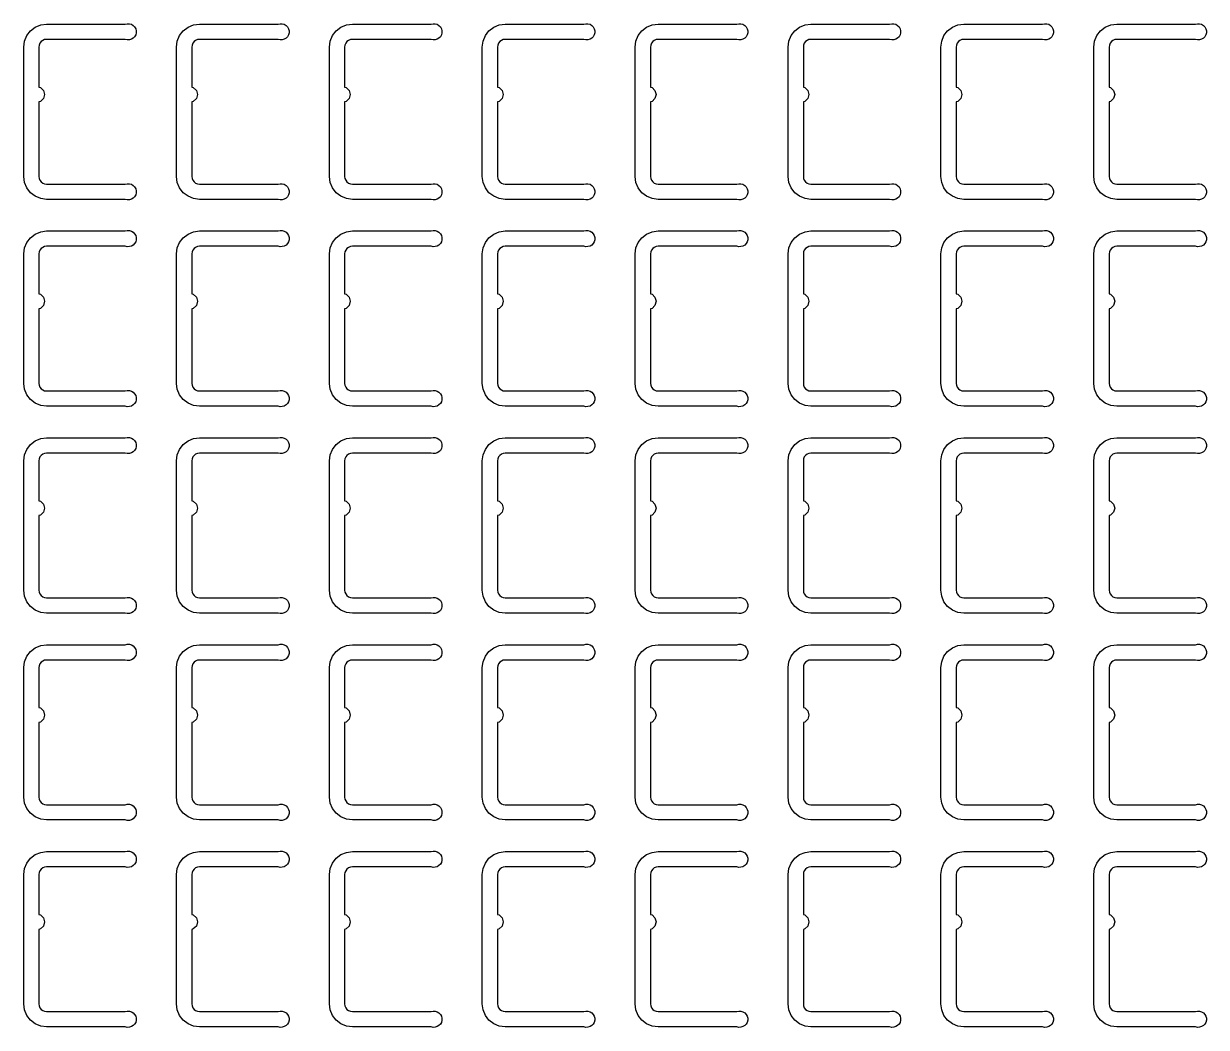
# Model space of a CAD drawing. Extents: x 11 to 212, y 11 to 212.
# Drawn here: x 79.67 to 93.32, y 123.32 to 134.91 of the extents above; entities that cross this region are included whole.
import ezdxf

# ---------------------------------------------------------------- set-up
doc = ezdxf.new("R2010")
doc.units = 0
doc.layers.add('L4', color=7, linetype='continuous')

msp = doc.modelspace()

# ---------------------------------------------------------------- linework, layer by layer
at = {"layer": 'L4'}
for points in [[(80.844, 133.053), (80.867, 133.058), (80.891, 133.058), (80.914, 133.051), (80.935, 133.038), (80.952, 133.021), (80.964, 133), (80.97, 132.977), (80.97, 132.953), (80.964, 132.929), (80.952, 132.908), (80.935, 132.891), (80.914, 132.879), (80.891, 132.872), (80.867, 132.871), (80.844, 132.876), (79.935, 132.876), (79.867, 132.885), (79.803, 132.912), (79.748, 132.954), (79.706, 133.009), (79.68, 133.073), (79.671, 133.141), (79.671, 134.635), (79.68, 134.704), (79.706, 134.768), (79.748, 134.822), (79.803, 134.865), (79.867, 134.891), (79.935, 134.9), (80.844, 134.9), (80.867, 134.905), (80.891, 134.905), (80.914, 134.898), (80.935, 134.885), (80.952, 134.868), (80.964, 134.847), (80.97, 134.824), (80.97, 134.8), (80.964, 134.776), (80.952, 134.755), (80.935, 134.738), (80.914, 134.726), (80.891, 134.719), (80.867, 134.718), (80.844, 134.724), (79.935, 134.724), (79.912, 134.721), (79.891, 134.712), (79.873, 134.698), (79.859, 134.679), (79.85, 134.658), (79.847, 134.635), (79.847, 134.174), (79.865, 134.17), (79.899, 134.135), (79.912, 134.088), (79.899, 134.041), (79.865, 134.007), (79.847, 134.002), (79.847, 133.141), (79.85, 133.118), (79.859, 133.097), (79.873, 133.079), (79.891, 133.065), (79.912, 133.056), (79.935, 133.053)], [(82.608, 133.053), (82.632, 133.058), (82.656, 133.058), (82.679, 133.051), (82.7, 133.038), (82.717, 133.021), (82.728, 133), (82.735, 132.977), (82.735, 132.953), (82.728, 132.929), (82.717, 132.908), (82.7, 132.891), (82.679, 132.879), (82.656, 132.872), (82.632, 132.871), (82.608, 132.876), (81.7, 132.876), (81.631, 132.885), (81.568, 132.912), (81.513, 132.954), (81.471, 133.009), (81.444, 133.073), (81.435, 133.141), (81.435, 134.635), (81.444, 134.704), (81.471, 134.768), (81.513, 134.822), (81.568, 134.865), (81.631, 134.891), (81.7, 134.9), (82.608, 134.9), (82.632, 134.905), (82.656, 134.905), (82.679, 134.898), (82.7, 134.885), (82.717, 134.868), (82.728, 134.847), (82.735, 134.824), (82.735, 134.8), (82.728, 134.776), (82.717, 134.755), (82.7, 134.738), (82.679, 134.726), (82.656, 134.719), (82.632, 134.718), (82.608, 134.724), (81.7, 134.724), (81.677, 134.721), (81.656, 134.712), (81.638, 134.698), (81.624, 134.679), (81.615, 134.658), (81.612, 134.635), (81.612, 134.174), (81.629, 134.17), (81.664, 134.135), (81.676, 134.088), (81.664, 134.041), (81.629, 134.007), (81.612, 134.002), (81.612, 133.141), (81.615, 133.118), (81.624, 133.097), (81.638, 133.079), (81.656, 133.065), (81.677, 133.056), (81.7, 133.053)], [(84.373, 133.053), (84.397, 133.058), (84.421, 133.058), (84.444, 133.051), (84.464, 133.038), (84.481, 133.021), (84.493, 133), (84.499, 132.977), (84.499, 132.953), (84.493, 132.929), (84.481, 132.908), (84.464, 132.891), (84.444, 132.879), (84.421, 132.872), (84.397, 132.871), (84.373, 132.876), (83.465, 132.876), (83.396, 132.885), (83.332, 132.912), (83.278, 132.954), (83.235, 133.009), (83.209, 133.073), (83.2, 133.141), (83.2, 134.635), (83.209, 134.704), (83.235, 134.768), (83.278, 134.822), (83.332, 134.865), (83.396, 134.891), (83.465, 134.9), (84.373, 134.9), (84.397, 134.905), (84.421, 134.905), (84.444, 134.898), (84.464, 134.885), (84.481, 134.868), (84.493, 134.847), (84.499, 134.824), (84.499, 134.8), (84.493, 134.776), (84.481, 134.755), (84.464, 134.738), (84.444, 134.726), (84.421, 134.719), (84.397, 134.718), (84.373, 134.724), (83.465, 134.724), (83.442, 134.721), (83.421, 134.712), (83.402, 134.698), (83.388, 134.679), (83.379, 134.658), (83.376, 134.635), (83.376, 134.174), (83.394, 134.17), (83.429, 134.135), (83.441, 134.088), (83.429, 134.041), (83.394, 134.007), (83.376, 134.002), (83.376, 133.141), (83.379, 133.118), (83.388, 133.097), (83.402, 133.079), (83.421, 133.065), (83.442, 133.056), (83.465, 133.053)], [(86.138, 133.053), (86.161, 133.058), (86.185, 133.058), (86.209, 133.051), (86.229, 133.038), (86.246, 133.021), (86.258, 133), (86.264, 132.977), (86.264, 132.953), (86.258, 132.929), (86.246, 132.908), (86.229, 132.891), (86.209, 132.879), (86.185, 132.872), (86.161, 132.871), (86.138, 132.876), (85.229, 132.876), (85.161, 132.885), (85.097, 132.912), (85.042, 132.954), (85, 133.009), (84.974, 133.073), (84.965, 133.141), (84.965, 134.635), (84.974, 134.704), (85, 134.768), (85.042, 134.822), (85.097, 134.865), (85.161, 134.891), (85.229, 134.9), (86.138, 134.9), (86.161, 134.905), (86.185, 134.905), (86.209, 134.898), (86.229, 134.885), (86.246, 134.868), (86.258, 134.847), (86.264, 134.824), (86.264, 134.8), (86.258, 134.776), (86.246, 134.755), (86.229, 134.738), (86.209, 134.726), (86.185, 134.719), (86.161, 134.718), (86.138, 134.724), (85.229, 134.724), (85.207, 134.721), (85.185, 134.712), (85.167, 134.698), (85.153, 134.679), (85.144, 134.658), (85.141, 134.635), (85.141, 134.174), (85.159, 134.17), (85.193, 134.135), (85.206, 134.088), (85.193, 134.041), (85.159, 134.007), (85.141, 134.002), (85.141, 133.141), (85.144, 133.118), (85.153, 133.097), (85.167, 133.079), (85.185, 133.065), (85.207, 133.056), (85.229, 133.053)], [(87.903, 133.053), (87.926, 133.058), (87.95, 133.058), (87.973, 133.051), (87.994, 133.038), (88.011, 133.021), (88.023, 133), (88.029, 132.977), (88.029, 132.953), (88.023, 132.929), (88.011, 132.908), (87.994, 132.891), (87.973, 132.879), (87.95, 132.872), (87.926, 132.871), (87.903, 132.876), (86.994, 132.876), (86.926, 132.885), (86.862, 132.912), (86.807, 132.954), (86.765, 133.009), (86.738, 133.073), (86.729, 133.141), (86.729, 134.635), (86.738, 134.704), (86.765, 134.768), (86.807, 134.822), (86.862, 134.865), (86.926, 134.891), (86.994, 134.9), (87.903, 134.9), (87.926, 134.905), (87.95, 134.905), (87.973, 134.898), (87.994, 134.885), (88.011, 134.868), (88.023, 134.847), (88.029, 134.824), (88.029, 134.8), (88.023, 134.776), (88.011, 134.755), (87.994, 134.738), (87.973, 134.726), (87.95, 134.719), (87.926, 134.718), (87.903, 134.724), (86.994, 134.724), (86.971, 134.721), (86.95, 134.712), (86.932, 134.698), (86.918, 134.679), (86.909, 134.658), (86.906, 134.635), (86.906, 134.174), (86.924, 134.17), (86.958, 134.135), (86.971, 134.088), (86.958, 134.041), (86.924, 134.007), (86.906, 134.002), (86.906, 133.141), (86.909, 133.118), (86.918, 133.097), (86.932, 133.079), (86.95, 133.065), (86.971, 133.056), (86.994, 133.053)], [(89.667, 133.053), (89.691, 133.058), (89.715, 133.058), (89.738, 133.051), (89.759, 133.038), (89.775, 133.021), (89.787, 133), (89.793, 132.977), (89.793, 132.953), (89.787, 132.929), (89.775, 132.908), (89.759, 132.891), (89.738, 132.879), (89.715, 132.872), (89.691, 132.871), (89.667, 132.876), (88.759, 132.876), (88.69, 132.885), (88.626, 132.912), (88.572, 132.954), (88.53, 133.009), (88.503, 133.073), (88.494, 133.141), (88.494, 134.635), (88.503, 134.704), (88.53, 134.768), (88.572, 134.822), (88.626, 134.865), (88.69, 134.891), (88.759, 134.9), (89.667, 134.9), (89.691, 134.905), (89.715, 134.905), (89.738, 134.898), (89.759, 134.885), (89.775, 134.868), (89.787, 134.847), (89.793, 134.824), (89.793, 134.8), (89.787, 134.776), (89.775, 134.755), (89.759, 134.738), (89.738, 134.726), (89.715, 134.719), (89.691, 134.718), (89.667, 134.724), (88.759, 134.724), (88.736, 134.721), (88.715, 134.712), (88.696, 134.698), (88.682, 134.679), (88.674, 134.658), (88.671, 134.635), (88.671, 134.174), (88.688, 134.17), (88.723, 134.135), (88.735, 134.088), (88.723, 134.041), (88.688, 134.007), (88.671, 134.002), (88.671, 133.141), (88.674, 133.118), (88.682, 133.097), (88.696, 133.079), (88.715, 133.065), (88.736, 133.056), (88.759, 133.053)], [(91.432, 133.053), (91.455, 133.058), (91.48, 133.058), (91.503, 133.051), (91.523, 133.038), (91.54, 133.021), (91.552, 133), (91.558, 132.977), (91.558, 132.953), (91.552, 132.929), (91.54, 132.908), (91.523, 132.891), (91.503, 132.879), (91.48, 132.872), (91.455, 132.871), (91.432, 132.876), (90.524, 132.876), (90.455, 132.885), (90.391, 132.912), (90.336, 132.954), (90.294, 133.009), (90.268, 133.073), (90.259, 133.141), (90.259, 134.635), (90.268, 134.704), (90.294, 134.768), (90.336, 134.822), (90.391, 134.865), (90.455, 134.891), (90.524, 134.9), (91.432, 134.9), (91.455, 134.905), (91.48, 134.905), (91.503, 134.898), (91.523, 134.885), (91.54, 134.868), (91.552, 134.847), (91.558, 134.824), (91.558, 134.8), (91.552, 134.776), (91.54, 134.755), (91.523, 134.738), (91.503, 134.726), (91.48, 134.719), (91.455, 134.718), (91.432, 134.724), (90.524, 134.724), (90.501, 134.721), (90.479, 134.712), (90.461, 134.698), (90.447, 134.679), (90.438, 134.658), (90.435, 134.635), (90.435, 134.174), (90.453, 134.17), (90.487, 134.135), (90.5, 134.088), (90.487, 134.041), (90.453, 134.007), (90.435, 134.002), (90.435, 133.141), (90.438, 133.118), (90.447, 133.097), (90.461, 133.079), (90.479, 133.065), (90.501, 133.056), (90.524, 133.053)], [(93.197, 133.053), (93.22, 133.058), (93.244, 133.058), (93.267, 133.051), (93.288, 133.038), (93.305, 133.021), (93.317, 133), (93.323, 132.977), (93.323, 132.953), (93.317, 132.929), (93.305, 132.908), (93.288, 132.891), (93.267, 132.879), (93.244, 132.872), (93.22, 132.871), (93.197, 132.876), (92.288, 132.876), (92.22, 132.885), (92.156, 132.912), (92.101, 132.954), (92.059, 133.009), (92.033, 133.073), (92.024, 133.141), (92.024, 134.635), (92.033, 134.704), (92.059, 134.768), (92.101, 134.822), (92.156, 134.865), (92.22, 134.891), (92.288, 134.9), (93.197, 134.9), (93.22, 134.905), (93.244, 134.905), (93.267, 134.898), (93.288, 134.885), (93.305, 134.868), (93.317, 134.847), (93.323, 134.824), (93.323, 134.8), (93.317, 134.776), (93.305, 134.755), (93.288, 134.738), (93.267, 134.726), (93.244, 134.719), (93.22, 134.718), (93.197, 134.724), (92.288, 134.724), (92.265, 134.721), (92.244, 134.712), (92.226, 134.698), (92.212, 134.679), (92.203, 134.658), (92.2, 134.635), (92.2, 134.174), (92.218, 134.17), (92.252, 134.135), (92.265, 134.088), (92.252, 134.041), (92.218, 134.007), (92.2, 134.002), (92.2, 133.141), (92.203, 133.118), (92.212, 133.097), (92.226, 133.079), (92.244, 133.065), (92.265, 133.056), (92.288, 133.053)], [(80.844, 130.665), (80.867, 130.67), (80.891, 130.669), (80.914, 130.663), (80.935, 130.65), (80.952, 130.633), (80.964, 130.612), (80.97, 130.589), (80.97, 130.564), (80.964, 130.541), (80.952, 130.52), (80.935, 130.503), (80.914, 130.49), (80.891, 130.484), (80.867, 130.483), (80.844, 130.488), (79.935, 130.488), (79.867, 130.497), (79.803, 130.524), (79.748, 130.566), (79.706, 130.621), (79.68, 130.684), (79.671, 130.753), (79.671, 132.247), (79.68, 132.316), (79.706, 132.379), (79.748, 132.434), (79.803, 132.476), (79.867, 132.503), (79.935, 132.512), (80.844, 132.512), (80.867, 132.517), (80.891, 132.516), (80.914, 132.51), (80.935, 132.497), (80.952, 132.48), (80.964, 132.459), (80.97, 132.436), (80.97, 132.411), (80.964, 132.388), (80.952, 132.367), (80.935, 132.35), (80.914, 132.337), (80.891, 132.331), (80.867, 132.33), (80.844, 132.335), (79.935, 132.335), (79.912, 132.332), (79.891, 132.323), (79.873, 132.309), (79.859, 132.291), (79.85, 132.27), (79.847, 132.247), (79.847, 131.786), (79.865, 131.782), (79.899, 131.747), (79.912, 131.7), (79.899, 131.653), (79.865, 131.618), (79.847, 131.614), (79.847, 130.753), (79.85, 130.73), (79.859, 130.709), (79.873, 130.691), (79.891, 130.677), (79.912, 130.668), (79.935, 130.665)], [(82.608, 130.665), (82.632, 130.67), (82.656, 130.669), (82.679, 130.663), (82.7, 130.65), (82.717, 130.633), (82.728, 130.612), (82.735, 130.589), (82.735, 130.564), (82.728, 130.541), (82.717, 130.52), (82.7, 130.503), (82.679, 130.49), (82.656, 130.484), (82.632, 130.483), (82.608, 130.488), (81.7, 130.488), (81.631, 130.497), (81.568, 130.524), (81.513, 130.566), (81.471, 130.621), (81.444, 130.684), (81.435, 130.753), (81.435, 132.247), (81.444, 132.316), (81.471, 132.379), (81.513, 132.434), (81.568, 132.476), (81.631, 132.503), (81.7, 132.512), (82.608, 132.512), (82.632, 132.517), (82.656, 132.516), (82.679, 132.51), (82.7, 132.497), (82.717, 132.48), (82.728, 132.459), (82.735, 132.436), (82.735, 132.411), (82.728, 132.388), (82.717, 132.367), (82.7, 132.35), (82.679, 132.337), (82.656, 132.331), (82.632, 132.33), (82.608, 132.335), (81.7, 132.335), (81.677, 132.332), (81.656, 132.323), (81.638, 132.309), (81.624, 132.291), (81.615, 132.27), (81.612, 132.247), (81.612, 131.786), (81.629, 131.782), (81.664, 131.747), (81.676, 131.7), (81.664, 131.653), (81.629, 131.618), (81.612, 131.614), (81.612, 130.753), (81.615, 130.73), (81.624, 130.709), (81.638, 130.691), (81.656, 130.677), (81.677, 130.668), (81.7, 130.665)], [(84.373, 130.665), (84.397, 130.67), (84.421, 130.669), (84.444, 130.663), (84.464, 130.65), (84.481, 130.633), (84.493, 130.612), (84.499, 130.589), (84.499, 130.564), (84.493, 130.541), (84.481, 130.52), (84.464, 130.503), (84.444, 130.49), (84.421, 130.484), (84.397, 130.483), (84.373, 130.488), (83.465, 130.488), (83.396, 130.497), (83.332, 130.524), (83.278, 130.566), (83.235, 130.621), (83.209, 130.684), (83.2, 130.753), (83.2, 132.247), (83.209, 132.316), (83.235, 132.379), (83.278, 132.434), (83.332, 132.476), (83.396, 132.503), (83.465, 132.512), (84.373, 132.512), (84.397, 132.517), (84.421, 132.516), (84.444, 132.51), (84.464, 132.497), (84.481, 132.48), (84.493, 132.459), (84.499, 132.436), (84.499, 132.411), (84.493, 132.388), (84.481, 132.367), (84.464, 132.35), (84.444, 132.337), (84.421, 132.331), (84.397, 132.33), (84.373, 132.335), (83.465, 132.335), (83.442, 132.332), (83.421, 132.323), (83.402, 132.309), (83.388, 132.291), (83.379, 132.27), (83.376, 132.247), (83.376, 131.786), (83.394, 131.782), (83.429, 131.747), (83.441, 131.7), (83.429, 131.653), (83.394, 131.618), (83.376, 131.614), (83.376, 130.753), (83.379, 130.73), (83.388, 130.709), (83.402, 130.691), (83.421, 130.677), (83.442, 130.668), (83.465, 130.665)], [(86.138, 130.665), (86.161, 130.67), (86.185, 130.669), (86.209, 130.663), (86.229, 130.65), (86.246, 130.633), (86.258, 130.612), (86.264, 130.589), (86.264, 130.564), (86.258, 130.541), (86.246, 130.52), (86.229, 130.503), (86.209, 130.49), (86.185, 130.484), (86.161, 130.483), (86.138, 130.488), (85.229, 130.488), (85.161, 130.497), (85.097, 130.524), (85.042, 130.566), (85, 130.621), (84.974, 130.684), (84.965, 130.753), (84.965, 132.247), (84.974, 132.316), (85, 132.379), (85.042, 132.434), (85.097, 132.476), (85.161, 132.503), (85.229, 132.512), (86.138, 132.512), (86.161, 132.517), (86.185, 132.516), (86.209, 132.51), (86.229, 132.497), (86.246, 132.48), (86.258, 132.459), (86.264, 132.436), (86.264, 132.411), (86.258, 132.388), (86.246, 132.367), (86.229, 132.35), (86.209, 132.337), (86.185, 132.331), (86.161, 132.33), (86.138, 132.335), (85.229, 132.335), (85.207, 132.332), (85.185, 132.323), (85.167, 132.309), (85.153, 132.291), (85.144, 132.27), (85.141, 132.247), (85.141, 131.786), (85.159, 131.782), (85.193, 131.747), (85.206, 131.7), (85.193, 131.653), (85.159, 131.618), (85.141, 131.614), (85.141, 130.753), (85.144, 130.73), (85.153, 130.709), (85.167, 130.691), (85.185, 130.677), (85.207, 130.668), (85.229, 130.665)], [(87.903, 130.665), (87.926, 130.67), (87.95, 130.669), (87.973, 130.663), (87.994, 130.65), (88.011, 130.633), (88.023, 130.612), (88.029, 130.589), (88.029, 130.564), (88.023, 130.541), (88.011, 130.52), (87.994, 130.503), (87.973, 130.49), (87.95, 130.484), (87.926, 130.483), (87.903, 130.488), (86.994, 130.488), (86.926, 130.497), (86.862, 130.524), (86.807, 130.566), (86.765, 130.621), (86.738, 130.684), (86.729, 130.753), (86.729, 132.247), (86.738, 132.316), (86.765, 132.379), (86.807, 132.434), (86.862, 132.476), (86.926, 132.503), (86.994, 132.512), (87.903, 132.512), (87.926, 132.517), (87.95, 132.516), (87.973, 132.51), (87.994, 132.497), (88.011, 132.48), (88.023, 132.459), (88.029, 132.436), (88.029, 132.411), (88.023, 132.388), (88.011, 132.367), (87.994, 132.35), (87.973, 132.337), (87.95, 132.331), (87.926, 132.33), (87.903, 132.335), (86.994, 132.335), (86.971, 132.332), (86.95, 132.323), (86.932, 132.309), (86.918, 132.291), (86.909, 132.27), (86.906, 132.247), (86.906, 131.786), (86.924, 131.782), (86.958, 131.747), (86.971, 131.7), (86.958, 131.653), (86.924, 131.618), (86.906, 131.614), (86.906, 130.753), (86.909, 130.73), (86.918, 130.709), (86.932, 130.691), (86.95, 130.677), (86.971, 130.668), (86.994, 130.665)], [(89.667, 130.665), (89.691, 130.67), (89.715, 130.669), (89.738, 130.663), (89.759, 130.65), (89.775, 130.633), (89.787, 130.612), (89.793, 130.589), (89.793, 130.564), (89.787, 130.541), (89.775, 130.52), (89.759, 130.503), (89.738, 130.49), (89.715, 130.484), (89.691, 130.483), (89.667, 130.488), (88.759, 130.488), (88.69, 130.497), (88.626, 130.524), (88.572, 130.566), (88.53, 130.621), (88.503, 130.684), (88.494, 130.753), (88.494, 132.247), (88.503, 132.316), (88.53, 132.379), (88.572, 132.434), (88.626, 132.476), (88.69, 132.503), (88.759, 132.512), (89.667, 132.512), (89.691, 132.517), (89.715, 132.516), (89.738, 132.51), (89.759, 132.497), (89.775, 132.48), (89.787, 132.459), (89.793, 132.436), (89.793, 132.411), (89.787, 132.388), (89.775, 132.367), (89.759, 132.35), (89.738, 132.337), (89.715, 132.331), (89.691, 132.33), (89.667, 132.335), (88.759, 132.335), (88.736, 132.332), (88.715, 132.323), (88.696, 132.309), (88.682, 132.291), (88.674, 132.27), (88.671, 132.247), (88.671, 131.786), (88.688, 131.782), (88.723, 131.747), (88.735, 131.7), (88.723, 131.653), (88.688, 131.618), (88.671, 131.614), (88.671, 130.753), (88.674, 130.73), (88.682, 130.709), (88.696, 130.691), (88.715, 130.677), (88.736, 130.668), (88.759, 130.665)], [(91.432, 130.665), (91.455, 130.67), (91.48, 130.669), (91.503, 130.663), (91.523, 130.65), (91.54, 130.633), (91.552, 130.612), (91.558, 130.589), (91.558, 130.564), (91.552, 130.541), (91.54, 130.52), (91.523, 130.503), (91.503, 130.49), (91.48, 130.484), (91.455, 130.483), (91.432, 130.488), (90.524, 130.488), (90.455, 130.497), (90.391, 130.524), (90.336, 130.566), (90.294, 130.621), (90.268, 130.684), (90.259, 130.753), (90.259, 132.247), (90.268, 132.316), (90.294, 132.379), (90.336, 132.434), (90.391, 132.476), (90.455, 132.503), (90.524, 132.512), (91.432, 132.512), (91.455, 132.517), (91.48, 132.516), (91.503, 132.51), (91.523, 132.497), (91.54, 132.48), (91.552, 132.459), (91.558, 132.436), (91.558, 132.411), (91.552, 132.388), (91.54, 132.367), (91.523, 132.35), (91.503, 132.337), (91.48, 132.331), (91.455, 132.33), (91.432, 132.335), (90.524, 132.335), (90.501, 132.332), (90.479, 132.323), (90.461, 132.309), (90.447, 132.291), (90.438, 132.27), (90.435, 132.247), (90.435, 131.786), (90.453, 131.782), (90.487, 131.747), (90.5, 131.7), (90.487, 131.653), (90.453, 131.618), (90.435, 131.614), (90.435, 130.753), (90.438, 130.73), (90.447, 130.709), (90.461, 130.691), (90.479, 130.677), (90.501, 130.668), (90.524, 130.665)], [(93.197, 130.665), (93.22, 130.67), (93.244, 130.669), (93.267, 130.663), (93.288, 130.65), (93.305, 130.633), (93.317, 130.612), (93.323, 130.589), (93.323, 130.564), (93.317, 130.541), (93.305, 130.52), (93.288, 130.503), (93.267, 130.49), (93.244, 130.484), (93.22, 130.483), (93.197, 130.488), (92.288, 130.488), (92.22, 130.497), (92.156, 130.524), (92.101, 130.566), (92.059, 130.621), (92.033, 130.684), (92.024, 130.753), (92.024, 132.247), (92.033, 132.316), (92.059, 132.379), (92.101, 132.434), (92.156, 132.476), (92.22, 132.503), (92.288, 132.512), (93.197, 132.512), (93.22, 132.517), (93.244, 132.516), (93.267, 132.51), (93.288, 132.497), (93.305, 132.48), (93.317, 132.459), (93.323, 132.436), (93.323, 132.411), (93.317, 132.388), (93.305, 132.367), (93.288, 132.35), (93.267, 132.337), (93.244, 132.331), (93.22, 132.33), (93.197, 132.335), (92.288, 132.335), (92.265, 132.332), (92.244, 132.323), (92.226, 132.309), (92.212, 132.291), (92.203, 132.27), (92.2, 132.247), (92.2, 131.786), (92.218, 131.782), (92.252, 131.747), (92.265, 131.7), (92.252, 131.653), (92.218, 131.618), (92.2, 131.614), (92.2, 130.753), (92.203, 130.73), (92.212, 130.709), (92.226, 130.691), (92.244, 130.677), (92.265, 130.668), (92.288, 130.665)], [(80.844, 128.276), (80.867, 128.282), (80.891, 128.281), (80.914, 128.274), (80.935, 128.262), (80.952, 128.245), (80.964, 128.224), (80.97, 128.2), (80.97, 128.176), (80.964, 128.153), (80.952, 128.132), (80.935, 128.115), (80.914, 128.102), (80.891, 128.095), (80.867, 128.095), (80.844, 128.1), (79.935, 128.1), (79.867, 128.109), (79.803, 128.135), (79.748, 128.178), (79.706, 128.232), (79.68, 128.296), (79.671, 128.365), (79.671, 129.859), (79.68, 129.927), (79.706, 129.991), (79.748, 130.046), (79.803, 130.088), (79.867, 130.115), (79.935, 130.124), (80.844, 130.124), (80.867, 130.129), (80.891, 130.128), (80.914, 130.121), (80.935, 130.109), (80.952, 130.092), (80.964, 130.071), (80.97, 130.047), (80.97, 130.023), (80.964, 130), (80.952, 129.979), (80.935, 129.962), (80.914, 129.949), (80.891, 129.942), (80.867, 129.942), (80.844, 129.947), (79.935, 129.947), (79.912, 129.944), (79.891, 129.935), (79.873, 129.921), (79.859, 129.903), (79.85, 129.882), (79.847, 129.859), (79.847, 129.398), (79.865, 129.393), (79.899, 129.359), (79.912, 129.312), (79.899, 129.265), (79.865, 129.23), (79.847, 129.226), (79.847, 128.365), (79.85, 128.342), (79.859, 128.321), (79.873, 128.302), (79.891, 128.288), (79.912, 128.279), (79.935, 128.276)], [(82.608, 128.276), (82.632, 128.282), (82.656, 128.281), (82.679, 128.274), (82.7, 128.262), (82.717, 128.245), (82.728, 128.224), (82.735, 128.2), (82.735, 128.176), (82.728, 128.153), (82.717, 128.132), (82.7, 128.115), (82.679, 128.102), (82.656, 128.095), (82.632, 128.095), (82.608, 128.1), (81.7, 128.1), (81.631, 128.109), (81.568, 128.135), (81.513, 128.178), (81.471, 128.232), (81.444, 128.296), (81.435, 128.365), (81.435, 129.859), (81.444, 129.927), (81.471, 129.991), (81.513, 130.046), (81.568, 130.088), (81.631, 130.115), (81.7, 130.124), (82.608, 130.124), (82.632, 130.129), (82.656, 130.128), (82.679, 130.121), (82.7, 130.109), (82.717, 130.092), (82.728, 130.071), (82.735, 130.047), (82.735, 130.023), (82.728, 130), (82.717, 129.979), (82.7, 129.962), (82.679, 129.949), (82.656, 129.942), (82.632, 129.942), (82.608, 129.947), (81.7, 129.947), (81.677, 129.944), (81.656, 129.935), (81.638, 129.921), (81.624, 129.903), (81.615, 129.882), (81.612, 129.859), (81.612, 129.398), (81.629, 129.393), (81.664, 129.359), (81.676, 129.312), (81.664, 129.265), (81.629, 129.23), (81.612, 129.226), (81.612, 128.365), (81.615, 128.342), (81.624, 128.321), (81.638, 128.302), (81.656, 128.288), (81.677, 128.279), (81.7, 128.276)], [(84.373, 128.276), (84.397, 128.282), (84.421, 128.281), (84.444, 128.274), (84.464, 128.262), (84.481, 128.245), (84.493, 128.224), (84.499, 128.2), (84.499, 128.176), (84.493, 128.153), (84.481, 128.132), (84.464, 128.115), (84.444, 128.102), (84.421, 128.095), (84.397, 128.095), (84.373, 128.1), (83.465, 128.1), (83.396, 128.109), (83.332, 128.135), (83.278, 128.178), (83.235, 128.232), (83.209, 128.296), (83.2, 128.365), (83.2, 129.859), (83.209, 129.927), (83.235, 129.991), (83.278, 130.046), (83.332, 130.088), (83.396, 130.115), (83.465, 130.124), (84.373, 130.124), (84.397, 130.129), (84.421, 130.128), (84.444, 130.121), (84.464, 130.109), (84.481, 130.092), (84.493, 130.071), (84.499, 130.047), (84.499, 130.023), (84.493, 130), (84.481, 129.979), (84.464, 129.962), (84.444, 129.949), (84.421, 129.942), (84.397, 129.942), (84.373, 129.947), (83.465, 129.947), (83.442, 129.944), (83.421, 129.935), (83.402, 129.921), (83.388, 129.903), (83.379, 129.882), (83.376, 129.859), (83.376, 129.398), (83.394, 129.393), (83.429, 129.359), (83.441, 129.312), (83.429, 129.265), (83.394, 129.23), (83.376, 129.226), (83.376, 128.365), (83.379, 128.342), (83.388, 128.321), (83.402, 128.302), (83.421, 128.288), (83.442, 128.279), (83.465, 128.276)], [(86.138, 128.276), (86.161, 128.282), (86.185, 128.281), (86.209, 128.274), (86.229, 128.262), (86.246, 128.245), (86.258, 128.224), (86.264, 128.2), (86.264, 128.176), (86.258, 128.153), (86.246, 128.132), (86.229, 128.115), (86.209, 128.102), (86.185, 128.095), (86.161, 128.095), (86.138, 128.1), (85.229, 128.1), (85.161, 128.109), (85.097, 128.135), (85.042, 128.178), (85, 128.232), (84.974, 128.296), (84.965, 128.365), (84.965, 129.859), (84.974, 129.927), (85, 129.991), (85.042, 130.046), (85.097, 130.088), (85.161, 130.115), (85.229, 130.124), (86.138, 130.124), (86.161, 130.129), (86.185, 130.128), (86.209, 130.121), (86.229, 130.109), (86.246, 130.092), (86.258, 130.071), (86.264, 130.047), (86.264, 130.023), (86.258, 130), (86.246, 129.979), (86.229, 129.962), (86.209, 129.949), (86.185, 129.942), (86.161, 129.942), (86.138, 129.947), (85.229, 129.947), (85.207, 129.944), (85.185, 129.935), (85.167, 129.921), (85.153, 129.903), (85.144, 129.882), (85.141, 129.859), (85.141, 129.398), (85.159, 129.393), (85.193, 129.359), (85.206, 129.312), (85.193, 129.265), (85.159, 129.23), (85.141, 129.226), (85.141, 128.365), (85.144, 128.342), (85.153, 128.321), (85.167, 128.302), (85.185, 128.288), (85.207, 128.279), (85.229, 128.276)], [(87.903, 128.276), (87.926, 128.282), (87.95, 128.281), (87.973, 128.274), (87.994, 128.262), (88.011, 128.245), (88.023, 128.224), (88.029, 128.2), (88.029, 128.176), (88.023, 128.153), (88.011, 128.132), (87.994, 128.115), (87.973, 128.102), (87.95, 128.095), (87.926, 128.095), (87.903, 128.1), (86.994, 128.1), (86.926, 128.109), (86.862, 128.135), (86.807, 128.178), (86.765, 128.232), (86.738, 128.296), (86.729, 128.365), (86.729, 129.859), (86.738, 129.927), (86.765, 129.991), (86.807, 130.046), (86.862, 130.088), (86.926, 130.115), (86.994, 130.124), (87.903, 130.124), (87.926, 130.129), (87.95, 130.128), (87.973, 130.121), (87.994, 130.109), (88.011, 130.092), (88.023, 130.071), (88.029, 130.047), (88.029, 130.023), (88.023, 130), (88.011, 129.979), (87.994, 129.962), (87.973, 129.949), (87.95, 129.942), (87.926, 129.942), (87.903, 129.947), (86.994, 129.947), (86.971, 129.944), (86.95, 129.935), (86.932, 129.921), (86.918, 129.903), (86.909, 129.882), (86.906, 129.859), (86.906, 129.398), (86.924, 129.393), (86.958, 129.359), (86.971, 129.312), (86.958, 129.265), (86.924, 129.23), (86.906, 129.226), (86.906, 128.365), (86.909, 128.342), (86.918, 128.321), (86.932, 128.302), (86.95, 128.288), (86.971, 128.279), (86.994, 128.276)], [(89.667, 128.276), (89.691, 128.282), (89.715, 128.281), (89.738, 128.274), (89.759, 128.262), (89.775, 128.245), (89.787, 128.224), (89.793, 128.2), (89.793, 128.176), (89.787, 128.153), (89.775, 128.132), (89.759, 128.115), (89.738, 128.102), (89.715, 128.095), (89.691, 128.095), (89.667, 128.1), (88.759, 128.1), (88.69, 128.109), (88.626, 128.135), (88.572, 128.178), (88.53, 128.232), (88.503, 128.296), (88.494, 128.365), (88.494, 129.859), (88.503, 129.927), (88.53, 129.991), (88.572, 130.046), (88.626, 130.088), (88.69, 130.115), (88.759, 130.124), (89.667, 130.124), (89.691, 130.129), (89.715, 130.128), (89.738, 130.121), (89.759, 130.109), (89.775, 130.092), (89.787, 130.071), (89.793, 130.047), (89.793, 130.023), (89.787, 130), (89.775, 129.979), (89.759, 129.962), (89.738, 129.949), (89.715, 129.942), (89.691, 129.942), (89.667, 129.947), (88.759, 129.947), (88.736, 129.944), (88.715, 129.935), (88.696, 129.921), (88.682, 129.903), (88.674, 129.882), (88.671, 129.859), (88.671, 129.398), (88.688, 129.393), (88.723, 129.359), (88.735, 129.312), (88.723, 129.265), (88.688, 129.23), (88.671, 129.226), (88.671, 128.365), (88.674, 128.342), (88.682, 128.321), (88.696, 128.302), (88.715, 128.288), (88.736, 128.279), (88.759, 128.276)], [(91.432, 128.276), (91.455, 128.282), (91.48, 128.281), (91.503, 128.274), (91.523, 128.262), (91.54, 128.245), (91.552, 128.224), (91.558, 128.2), (91.558, 128.176), (91.552, 128.153), (91.54, 128.132), (91.523, 128.115), (91.503, 128.102), (91.48, 128.095), (91.455, 128.095), (91.432, 128.1), (90.524, 128.1), (90.455, 128.109), (90.391, 128.135), (90.336, 128.178), (90.294, 128.232), (90.268, 128.296), (90.259, 128.365), (90.259, 129.859), (90.268, 129.927), (90.294, 129.991), (90.336, 130.046), (90.391, 130.088), (90.455, 130.115), (90.524, 130.124), (91.432, 130.124), (91.455, 130.129), (91.48, 130.128), (91.503, 130.121), (91.523, 130.109), (91.54, 130.092), (91.552, 130.071), (91.558, 130.047), (91.558, 130.023), (91.552, 130), (91.54, 129.979), (91.523, 129.962), (91.503, 129.949), (91.48, 129.942), (91.455, 129.942), (91.432, 129.947), (90.524, 129.947), (90.501, 129.944), (90.479, 129.935), (90.461, 129.921), (90.447, 129.903), (90.438, 129.882), (90.435, 129.859), (90.435, 129.398), (90.453, 129.393), (90.487, 129.359), (90.5, 129.312), (90.487, 129.265), (90.453, 129.23), (90.435, 129.226), (90.435, 128.365), (90.438, 128.342), (90.447, 128.321), (90.461, 128.302), (90.479, 128.288), (90.501, 128.279), (90.524, 128.276)], [(93.197, 128.276), (93.22, 128.282), (93.244, 128.281), (93.267, 128.274), (93.288, 128.262), (93.305, 128.245), (93.317, 128.224), (93.323, 128.2), (93.323, 128.176), (93.317, 128.153), (93.305, 128.132), (93.288, 128.115), (93.267, 128.102), (93.244, 128.095), (93.22, 128.095), (93.197, 128.1), (92.288, 128.1), (92.22, 128.109), (92.156, 128.135), (92.101, 128.178), (92.059, 128.232), (92.033, 128.296), (92.024, 128.365), (92.024, 129.859), (92.033, 129.927), (92.059, 129.991), (92.101, 130.046), (92.156, 130.088), (92.22, 130.115), (92.288, 130.124), (93.197, 130.124), (93.22, 130.129), (93.244, 130.128), (93.267, 130.121), (93.288, 130.109), (93.305, 130.092), (93.317, 130.071), (93.323, 130.047), (93.323, 130.023), (93.317, 130), (93.305, 129.979), (93.288, 129.962), (93.267, 129.949), (93.244, 129.942), (93.22, 129.942), (93.197, 129.947), (92.288, 129.947), (92.265, 129.944), (92.244, 129.935), (92.226, 129.921), (92.212, 129.903), (92.203, 129.882), (92.2, 129.859), (92.2, 129.398), (92.218, 129.393), (92.252, 129.359), (92.265, 129.312), (92.252, 129.265), (92.218, 129.23), (92.2, 129.226), (92.2, 128.365), (92.203, 128.342), (92.212, 128.321), (92.226, 128.302), (92.244, 128.288), (92.265, 128.279), (92.288, 128.276)], [(80.844, 125.888), (80.867, 125.894), (80.891, 125.893), (80.914, 125.886), (80.935, 125.874), (80.952, 125.856), (80.964, 125.835), (80.97, 125.812), (80.97, 125.788), (80.964, 125.765), (80.952, 125.744), (80.935, 125.726), (80.914, 125.714), (80.891, 125.707), (80.867, 125.706), (80.844, 125.712), (79.935, 125.712), (79.867, 125.721), (79.803, 125.747), (79.748, 125.789), (79.706, 125.844), (79.68, 125.908), (79.671, 125.976), (79.671, 127.471), (79.68, 127.539), (79.706, 127.603), (79.748, 127.658), (79.803, 127.7), (79.867, 127.726), (79.935, 127.735), (80.844, 127.735), (80.867, 127.741), (80.891, 127.74), (80.914, 127.733), (80.935, 127.721), (80.952, 127.703), (80.964, 127.682), (80.97, 127.659), (80.97, 127.635), (80.964, 127.612), (80.952, 127.591), (80.935, 127.573), (80.914, 127.561), (80.891, 127.554), (80.867, 127.553), (80.844, 127.559), (79.935, 127.559), (79.912, 127.556), (79.891, 127.547), (79.873, 127.533), (79.859, 127.515), (79.85, 127.493), (79.847, 127.471), (79.847, 127.01), (79.865, 127.005), (79.899, 126.971), (79.912, 126.924), (79.899, 126.876), (79.865, 126.842), (79.847, 126.837), (79.847, 125.976), (79.85, 125.954), (79.859, 125.932), (79.873, 125.914), (79.891, 125.9), (79.912, 125.891), (79.935, 125.888)], [(82.608, 125.888), (82.632, 125.894), (82.656, 125.893), (82.679, 125.886), (82.7, 125.874), (82.717, 125.856), (82.728, 125.835), (82.735, 125.812), (82.735, 125.788), (82.728, 125.765), (82.717, 125.744), (82.7, 125.726), (82.679, 125.714), (82.656, 125.707), (82.632, 125.706), (82.608, 125.712), (81.7, 125.712), (81.631, 125.721), (81.568, 125.747), (81.513, 125.789), (81.471, 125.844), (81.444, 125.908), (81.435, 125.976), (81.435, 127.471), (81.444, 127.539), (81.471, 127.603), (81.513, 127.658), (81.568, 127.7), (81.631, 127.726), (81.7, 127.735), (82.608, 127.735), (82.632, 127.741), (82.656, 127.74), (82.679, 127.733), (82.7, 127.721), (82.717, 127.703), (82.728, 127.682), (82.735, 127.659), (82.735, 127.635), (82.728, 127.612), (82.717, 127.591), (82.7, 127.573), (82.679, 127.561), (82.656, 127.554), (82.632, 127.553), (82.608, 127.559), (81.7, 127.559), (81.677, 127.556), (81.656, 127.547), (81.638, 127.533), (81.624, 127.515), (81.615, 127.493), (81.612, 127.471), (81.612, 127.01), (81.629, 127.005), (81.664, 126.971), (81.676, 126.924), (81.664, 126.876), (81.629, 126.842), (81.612, 126.837), (81.612, 125.976), (81.615, 125.954), (81.624, 125.932), (81.638, 125.914), (81.656, 125.9), (81.677, 125.891), (81.7, 125.888)], [(84.373, 125.888), (84.397, 125.894), (84.421, 125.893), (84.444, 125.886), (84.464, 125.874), (84.481, 125.856), (84.493, 125.835), (84.499, 125.812), (84.499, 125.788), (84.493, 125.765), (84.481, 125.744), (84.464, 125.726), (84.444, 125.714), (84.421, 125.707), (84.397, 125.706), (84.373, 125.712), (83.465, 125.712), (83.396, 125.721), (83.332, 125.747), (83.278, 125.789), (83.235, 125.844), (83.209, 125.908), (83.2, 125.976), (83.2, 127.471), (83.209, 127.539), (83.235, 127.603), (83.278, 127.658), (83.332, 127.7), (83.396, 127.726), (83.465, 127.735), (84.373, 127.735), (84.397, 127.741), (84.421, 127.74), (84.444, 127.733), (84.464, 127.721), (84.481, 127.703), (84.493, 127.682), (84.499, 127.659), (84.499, 127.635), (84.493, 127.612), (84.481, 127.591), (84.464, 127.573), (84.444, 127.561), (84.421, 127.554), (84.397, 127.553), (84.373, 127.559), (83.465, 127.559), (83.442, 127.556), (83.421, 127.547), (83.402, 127.533), (83.388, 127.515), (83.379, 127.493), (83.376, 127.471), (83.376, 127.01), (83.394, 127.005), (83.429, 126.971), (83.441, 126.924), (83.429, 126.876), (83.394, 126.842), (83.376, 126.837), (83.376, 125.976), (83.379, 125.954), (83.388, 125.932), (83.402, 125.914), (83.421, 125.9), (83.442, 125.891), (83.465, 125.888)], [(86.138, 125.888), (86.161, 125.894), (86.185, 125.893), (86.209, 125.886), (86.229, 125.874), (86.246, 125.856), (86.258, 125.835), (86.264, 125.812), (86.264, 125.788), (86.258, 125.765), (86.246, 125.744), (86.229, 125.726), (86.209, 125.714), (86.185, 125.707), (86.161, 125.706), (86.138, 125.712), (85.229, 125.712), (85.161, 125.721), (85.097, 125.747), (85.042, 125.789), (85, 125.844), (84.974, 125.908), (84.965, 125.976), (84.965, 127.471), (84.974, 127.539), (85, 127.603), (85.042, 127.658), (85.097, 127.7), (85.161, 127.726), (85.229, 127.735), (86.138, 127.735), (86.161, 127.741), (86.185, 127.74), (86.209, 127.733), (86.229, 127.721), (86.246, 127.703), (86.258, 127.682), (86.264, 127.659), (86.264, 127.635), (86.258, 127.612), (86.246, 127.591), (86.229, 127.573), (86.209, 127.561), (86.185, 127.554), (86.161, 127.553), (86.138, 127.559), (85.229, 127.559), (85.207, 127.556), (85.185, 127.547), (85.167, 127.533), (85.153, 127.515), (85.144, 127.493), (85.141, 127.471), (85.141, 127.01), (85.159, 127.005), (85.193, 126.971), (85.206, 126.924), (85.193, 126.876), (85.159, 126.842), (85.141, 126.837), (85.141, 125.976), (85.144, 125.954), (85.153, 125.932), (85.167, 125.914), (85.185, 125.9), (85.207, 125.891), (85.229, 125.888)], [(87.903, 125.888), (87.926, 125.894), (87.95, 125.893), (87.973, 125.886), (87.994, 125.874), (88.011, 125.856), (88.023, 125.835), (88.029, 125.812), (88.029, 125.788), (88.023, 125.765), (88.011, 125.744), (87.994, 125.726), (87.973, 125.714), (87.95, 125.707), (87.926, 125.706), (87.903, 125.712), (86.994, 125.712), (86.926, 125.721), (86.862, 125.747), (86.807, 125.789), (86.765, 125.844), (86.738, 125.908), (86.729, 125.976), (86.729, 127.471), (86.738, 127.539), (86.765, 127.603), (86.807, 127.658), (86.862, 127.7), (86.926, 127.726), (86.994, 127.735), (87.903, 127.735), (87.926, 127.741), (87.95, 127.74), (87.973, 127.733), (87.994, 127.721), (88.011, 127.703), (88.023, 127.682), (88.029, 127.659), (88.029, 127.635), (88.023, 127.612), (88.011, 127.591), (87.994, 127.573), (87.973, 127.561), (87.95, 127.554), (87.926, 127.553), (87.903, 127.559), (86.994, 127.559), (86.971, 127.556), (86.95, 127.547), (86.932, 127.533), (86.918, 127.515), (86.909, 127.493), (86.906, 127.471), (86.906, 127.01), (86.924, 127.005), (86.958, 126.971), (86.971, 126.924), (86.958, 126.876), (86.924, 126.842), (86.906, 126.837), (86.906, 125.976), (86.909, 125.954), (86.918, 125.932), (86.932, 125.914), (86.95, 125.9), (86.971, 125.891), (86.994, 125.888)], [(89.667, 125.888), (89.691, 125.894), (89.715, 125.893), (89.738, 125.886), (89.759, 125.874), (89.775, 125.856), (89.787, 125.835), (89.793, 125.812), (89.793, 125.788), (89.787, 125.765), (89.775, 125.744), (89.759, 125.726), (89.738, 125.714), (89.715, 125.707), (89.691, 125.706), (89.667, 125.712), (88.759, 125.712), (88.69, 125.721), (88.626, 125.747), (88.572, 125.789), (88.53, 125.844), (88.503, 125.908), (88.494, 125.976), (88.494, 127.471), (88.503, 127.539), (88.53, 127.603), (88.572, 127.658), (88.626, 127.7), (88.69, 127.726), (88.759, 127.735), (89.667, 127.735), (89.691, 127.741), (89.715, 127.74), (89.738, 127.733), (89.759, 127.721), (89.775, 127.703), (89.787, 127.682), (89.793, 127.659), (89.793, 127.635), (89.787, 127.612), (89.775, 127.591), (89.759, 127.573), (89.738, 127.561), (89.715, 127.554), (89.691, 127.553), (89.667, 127.559), (88.759, 127.559), (88.736, 127.556), (88.715, 127.547), (88.696, 127.533), (88.682, 127.515), (88.674, 127.493), (88.671, 127.471), (88.671, 127.01), (88.688, 127.005), (88.723, 126.971), (88.735, 126.924), (88.723, 126.876), (88.688, 126.842), (88.671, 126.837), (88.671, 125.976), (88.674, 125.954), (88.682, 125.932), (88.696, 125.914), (88.715, 125.9), (88.736, 125.891), (88.759, 125.888)], [(91.432, 125.888), (91.455, 125.894), (91.48, 125.893), (91.503, 125.886), (91.523, 125.874), (91.54, 125.856), (91.552, 125.835), (91.558, 125.812), (91.558, 125.788), (91.552, 125.765), (91.54, 125.744), (91.523, 125.726), (91.503, 125.714), (91.48, 125.707), (91.455, 125.706), (91.432, 125.712), (90.524, 125.712), (90.455, 125.721), (90.391, 125.747), (90.336, 125.789), (90.294, 125.844), (90.268, 125.908), (90.259, 125.976), (90.259, 127.471), (90.268, 127.539), (90.294, 127.603), (90.336, 127.658), (90.391, 127.7), (90.455, 127.726), (90.524, 127.735), (91.432, 127.735), (91.455, 127.741), (91.48, 127.74), (91.503, 127.733), (91.523, 127.721), (91.54, 127.703), (91.552, 127.682), (91.558, 127.659), (91.558, 127.635), (91.552, 127.612), (91.54, 127.591), (91.523, 127.573), (91.503, 127.561), (91.48, 127.554), (91.455, 127.553), (91.432, 127.559), (90.524, 127.559), (90.501, 127.556), (90.479, 127.547), (90.461, 127.533), (90.447, 127.515), (90.438, 127.493), (90.435, 127.471), (90.435, 127.01), (90.453, 127.005), (90.487, 126.971), (90.5, 126.924), (90.487, 126.876), (90.453, 126.842), (90.435, 126.837), (90.435, 125.976), (90.438, 125.954), (90.447, 125.932), (90.461, 125.914), (90.479, 125.9), (90.501, 125.891), (90.524, 125.888)], [(93.197, 125.888), (93.22, 125.894), (93.244, 125.893), (93.267, 125.886), (93.288, 125.874), (93.305, 125.856), (93.317, 125.835), (93.323, 125.812), (93.323, 125.788), (93.317, 125.765), (93.305, 125.744), (93.288, 125.726), (93.267, 125.714), (93.244, 125.707), (93.22, 125.706), (93.197, 125.712), (92.288, 125.712), (92.22, 125.721), (92.156, 125.747), (92.101, 125.789), (92.059, 125.844), (92.033, 125.908), (92.024, 125.976), (92.024, 127.471), (92.033, 127.539), (92.059, 127.603), (92.101, 127.658), (92.156, 127.7), (92.22, 127.726), (92.288, 127.735), (93.197, 127.735), (93.22, 127.741), (93.244, 127.74), (93.267, 127.733), (93.288, 127.721), (93.305, 127.703), (93.317, 127.682), (93.323, 127.659), (93.323, 127.635), (93.317, 127.612), (93.305, 127.591), (93.288, 127.573), (93.267, 127.561), (93.244, 127.554), (93.22, 127.553), (93.197, 127.559), (92.288, 127.559), (92.265, 127.556), (92.244, 127.547), (92.226, 127.533), (92.212, 127.515), (92.203, 127.493), (92.2, 127.471), (92.2, 127.01), (92.218, 127.005), (92.252, 126.971), (92.265, 126.924), (92.252, 126.876), (92.218, 126.842), (92.2, 126.837), (92.2, 125.976), (92.203, 125.954), (92.212, 125.932), (92.226, 125.914), (92.244, 125.9), (92.265, 125.891), (92.288, 125.888)], [(80.844, 123.5), (80.867, 123.505), (80.891, 123.505), (80.914, 123.498), (80.935, 123.485), (80.952, 123.468), (80.964, 123.447), (80.97, 123.424), (80.97, 123.4), (80.964, 123.376), (80.952, 123.355), (80.935, 123.338), (80.914, 123.326), (80.891, 123.319), (80.867, 123.318), (80.844, 123.324), (79.935, 123.324), (79.867, 123.333), (79.803, 123.359), (79.748, 123.401), (79.706, 123.456), (79.68, 123.52), (79.671, 123.588), (79.671, 125.082), (79.68, 125.151), (79.706, 125.215), (79.748, 125.27), (79.803, 125.312), (79.867, 125.338), (79.935, 125.347), (80.844, 125.347), (80.867, 125.352), (80.891, 125.352), (80.914, 125.345), (80.935, 125.332), (80.952, 125.315), (80.964, 125.294), (80.97, 125.271), (80.97, 125.247), (80.964, 125.223), (80.952, 125.202), (80.935, 125.185), (80.914, 125.173), (80.891, 125.166), (80.867, 125.165), (80.844, 125.171), (79.935, 125.171), (79.912, 125.168), (79.891, 125.159), (79.873, 125.145), (79.859, 125.126), (79.85, 125.105), (79.847, 125.082), (79.847, 124.622), (79.865, 124.617), (79.899, 124.582), (79.912, 124.535), (79.899, 124.488), (79.865, 124.454), (79.847, 124.449), (79.847, 123.588), (79.85, 123.565), (79.859, 123.544), (79.873, 123.526), (79.891, 123.512), (79.912, 123.503), (79.935, 123.5)], [(82.608, 123.5), (82.632, 123.505), (82.656, 123.505), (82.679, 123.498), (82.7, 123.485), (82.717, 123.468), (82.728, 123.447), (82.735, 123.424), (82.735, 123.4), (82.728, 123.376), (82.717, 123.355), (82.7, 123.338), (82.679, 123.326), (82.656, 123.319), (82.632, 123.318), (82.608, 123.324), (81.7, 123.324), (81.631, 123.333), (81.568, 123.359), (81.513, 123.401), (81.471, 123.456), (81.444, 123.52), (81.435, 123.588), (81.435, 125.082), (81.444, 125.151), (81.471, 125.215), (81.513, 125.27), (81.568, 125.312), (81.631, 125.338), (81.7, 125.347), (82.608, 125.347), (82.632, 125.352), (82.656, 125.352), (82.679, 125.345), (82.7, 125.332), (82.717, 125.315), (82.728, 125.294), (82.735, 125.271), (82.735, 125.247), (82.728, 125.223), (82.717, 125.202), (82.7, 125.185), (82.679, 125.173), (82.656, 125.166), (82.632, 125.165), (82.608, 125.171), (81.7, 125.171), (81.677, 125.168), (81.656, 125.159), (81.638, 125.145), (81.624, 125.126), (81.615, 125.105), (81.612, 125.082), (81.612, 124.622), (81.629, 124.617), (81.664, 124.582), (81.676, 124.535), (81.664, 124.488), (81.629, 124.454), (81.612, 124.449), (81.612, 123.588), (81.615, 123.565), (81.624, 123.544), (81.638, 123.526), (81.656, 123.512), (81.677, 123.503), (81.7, 123.5)], [(84.373, 123.5), (84.397, 123.505), (84.421, 123.505), (84.444, 123.498), (84.464, 123.485), (84.481, 123.468), (84.493, 123.447), (84.499, 123.424), (84.499, 123.4), (84.493, 123.376), (84.481, 123.355), (84.464, 123.338), (84.444, 123.326), (84.421, 123.319), (84.397, 123.318), (84.373, 123.324), (83.465, 123.324), (83.396, 123.333), (83.332, 123.359), (83.278, 123.401), (83.235, 123.456), (83.209, 123.52), (83.2, 123.588), (83.2, 125.082), (83.209, 125.151), (83.235, 125.215), (83.278, 125.27), (83.332, 125.312), (83.396, 125.338), (83.465, 125.347), (84.373, 125.347), (84.397, 125.352), (84.421, 125.352), (84.444, 125.345), (84.464, 125.332), (84.481, 125.315), (84.493, 125.294), (84.499, 125.271), (84.499, 125.247), (84.493, 125.223), (84.481, 125.202), (84.464, 125.185), (84.444, 125.173), (84.421, 125.166), (84.397, 125.165), (84.373, 125.171), (83.465, 125.171), (83.442, 125.168), (83.421, 125.159), (83.402, 125.145), (83.388, 125.126), (83.379, 125.105), (83.376, 125.082), (83.376, 124.622), (83.394, 124.617), (83.429, 124.582), (83.441, 124.535), (83.429, 124.488), (83.394, 124.454), (83.376, 124.449), (83.376, 123.588), (83.379, 123.565), (83.388, 123.544), (83.402, 123.526), (83.421, 123.512), (83.442, 123.503), (83.465, 123.5)], [(86.138, 123.5), (86.161, 123.505), (86.185, 123.505), (86.209, 123.498), (86.229, 123.485), (86.246, 123.468), (86.258, 123.447), (86.264, 123.424), (86.264, 123.4), (86.258, 123.376), (86.246, 123.355), (86.229, 123.338), (86.209, 123.326), (86.185, 123.319), (86.161, 123.318), (86.138, 123.324), (85.229, 123.324), (85.161, 123.333), (85.097, 123.359), (85.042, 123.401), (85, 123.456), (84.974, 123.52), (84.965, 123.588), (84.965, 125.082), (84.974, 125.151), (85, 125.215), (85.042, 125.27), (85.097, 125.312), (85.161, 125.338), (85.229, 125.347), (86.138, 125.347), (86.161, 125.352), (86.185, 125.352), (86.209, 125.345), (86.229, 125.332), (86.246, 125.315), (86.258, 125.294), (86.264, 125.271), (86.264, 125.247), (86.258, 125.223), (86.246, 125.202), (86.229, 125.185), (86.209, 125.173), (86.185, 125.166), (86.161, 125.165), (86.138, 125.171), (85.229, 125.171), (85.207, 125.168), (85.185, 125.159), (85.167, 125.145), (85.153, 125.126), (85.144, 125.105), (85.141, 125.082), (85.141, 124.622), (85.159, 124.617), (85.193, 124.582), (85.206, 124.535), (85.193, 124.488), (85.159, 124.454), (85.141, 124.449), (85.141, 123.588), (85.144, 123.565), (85.153, 123.544), (85.167, 123.526), (85.185, 123.512), (85.207, 123.503), (85.229, 123.5)], [(87.903, 123.5), (87.926, 123.505), (87.95, 123.505), (87.973, 123.498), (87.994, 123.485), (88.011, 123.468), (88.023, 123.447), (88.029, 123.424), (88.029, 123.4), (88.023, 123.376), (88.011, 123.355), (87.994, 123.338), (87.973, 123.326), (87.95, 123.319), (87.926, 123.318), (87.903, 123.324), (86.994, 123.324), (86.926, 123.333), (86.862, 123.359), (86.807, 123.401), (86.765, 123.456), (86.738, 123.52), (86.729, 123.588), (86.729, 125.082), (86.738, 125.151), (86.765, 125.215), (86.807, 125.27), (86.862, 125.312), (86.926, 125.338), (86.994, 125.347), (87.903, 125.347), (87.926, 125.352), (87.95, 125.352), (87.973, 125.345), (87.994, 125.332), (88.011, 125.315), (88.023, 125.294), (88.029, 125.271), (88.029, 125.247), (88.023, 125.223), (88.011, 125.202), (87.994, 125.185), (87.973, 125.173), (87.95, 125.166), (87.926, 125.165), (87.903, 125.171), (86.994, 125.171), (86.971, 125.168), (86.95, 125.159), (86.932, 125.145), (86.918, 125.126), (86.909, 125.105), (86.906, 125.082), (86.906, 124.622), (86.924, 124.617), (86.958, 124.582), (86.971, 124.535), (86.958, 124.488), (86.924, 124.454), (86.906, 124.449), (86.906, 123.588), (86.909, 123.565), (86.918, 123.544), (86.932, 123.526), (86.95, 123.512), (86.971, 123.503), (86.994, 123.5)], [(89.667, 123.5), (89.691, 123.505), (89.715, 123.505), (89.738, 123.498), (89.759, 123.485), (89.775, 123.468), (89.787, 123.447), (89.793, 123.424), (89.793, 123.4), (89.787, 123.376), (89.775, 123.355), (89.759, 123.338), (89.738, 123.326), (89.715, 123.319), (89.691, 123.318), (89.667, 123.324), (88.759, 123.324), (88.69, 123.333), (88.626, 123.359), (88.572, 123.401), (88.53, 123.456), (88.503, 123.52), (88.494, 123.588), (88.494, 125.082), (88.503, 125.151), (88.53, 125.215), (88.572, 125.27), (88.626, 125.312), (88.69, 125.338), (88.759, 125.347), (89.667, 125.347), (89.691, 125.352), (89.715, 125.352), (89.738, 125.345), (89.759, 125.332), (89.775, 125.315), (89.787, 125.294), (89.793, 125.271), (89.793, 125.247), (89.787, 125.223), (89.775, 125.202), (89.759, 125.185), (89.738, 125.173), (89.715, 125.166), (89.691, 125.165), (89.667, 125.171), (88.759, 125.171), (88.736, 125.168), (88.715, 125.159), (88.696, 125.145), (88.682, 125.126), (88.674, 125.105), (88.671, 125.082), (88.671, 124.622), (88.688, 124.617), (88.723, 124.582), (88.735, 124.535), (88.723, 124.488), (88.688, 124.454), (88.671, 124.449), (88.671, 123.588), (88.674, 123.565), (88.682, 123.544), (88.696, 123.526), (88.715, 123.512), (88.736, 123.503), (88.759, 123.5)], [(91.432, 123.5), (91.455, 123.505), (91.48, 123.505), (91.503, 123.498), (91.523, 123.485), (91.54, 123.468), (91.552, 123.447), (91.558, 123.424), (91.558, 123.4), (91.552, 123.376), (91.54, 123.355), (91.523, 123.338), (91.503, 123.326), (91.48, 123.319), (91.455, 123.318), (91.432, 123.324), (90.524, 123.324), (90.455, 123.333), (90.391, 123.359), (90.336, 123.401), (90.294, 123.456), (90.268, 123.52), (90.259, 123.588), (90.259, 125.082), (90.268, 125.151), (90.294, 125.215), (90.336, 125.27), (90.391, 125.312), (90.455, 125.338), (90.524, 125.347), (91.432, 125.347), (91.455, 125.352), (91.48, 125.352), (91.503, 125.345), (91.523, 125.332), (91.54, 125.315), (91.552, 125.294), (91.558, 125.271), (91.558, 125.247), (91.552, 125.223), (91.54, 125.202), (91.523, 125.185), (91.503, 125.173), (91.48, 125.166), (91.455, 125.165), (91.432, 125.171), (90.524, 125.171), (90.501, 125.168), (90.479, 125.159), (90.461, 125.145), (90.447, 125.126), (90.438, 125.105), (90.435, 125.082), (90.435, 124.622), (90.453, 124.617), (90.487, 124.582), (90.5, 124.535), (90.487, 124.488), (90.453, 124.454), (90.435, 124.449), (90.435, 123.588), (90.438, 123.565), (90.447, 123.544), (90.461, 123.526), (90.479, 123.512), (90.501, 123.503), (90.524, 123.5)], [(93.197, 123.5), (93.22, 123.505), (93.244, 123.505), (93.267, 123.498), (93.288, 123.485), (93.305, 123.468), (93.317, 123.447), (93.323, 123.424), (93.323, 123.4), (93.317, 123.376), (93.305, 123.355), (93.288, 123.338), (93.267, 123.326), (93.244, 123.319), (93.22, 123.318), (93.197, 123.324), (92.288, 123.324), (92.22, 123.333), (92.156, 123.359), (92.101, 123.401), (92.059, 123.456), (92.033, 123.52), (92.024, 123.588), (92.024, 125.082), (92.033, 125.151), (92.059, 125.215), (92.101, 125.27), (92.156, 125.312), (92.22, 125.338), (92.288, 125.347), (93.197, 125.347), (93.22, 125.352), (93.244, 125.352), (93.267, 125.345), (93.288, 125.332), (93.305, 125.315), (93.317, 125.294), (93.323, 125.271), (93.323, 125.247), (93.317, 125.223), (93.305, 125.202), (93.288, 125.185), (93.267, 125.173), (93.244, 125.166), (93.22, 125.165), (93.197, 125.171), (92.288, 125.171), (92.265, 125.168), (92.244, 125.159), (92.226, 125.145), (92.212, 125.126), (92.203, 125.105), (92.2, 125.082), (92.2, 124.622), (92.218, 124.617), (92.252, 124.582), (92.265, 124.535), (92.252, 124.488), (92.218, 124.454), (92.2, 124.449), (92.2, 123.588), (92.203, 123.565), (92.212, 123.544), (92.226, 123.526), (92.244, 123.512), (92.265, 123.503), (92.288, 123.5)]]:
    msp.add_lwpolyline(points, close=True, dxfattribs=at)

doc.saveas('drawing.dxf')
